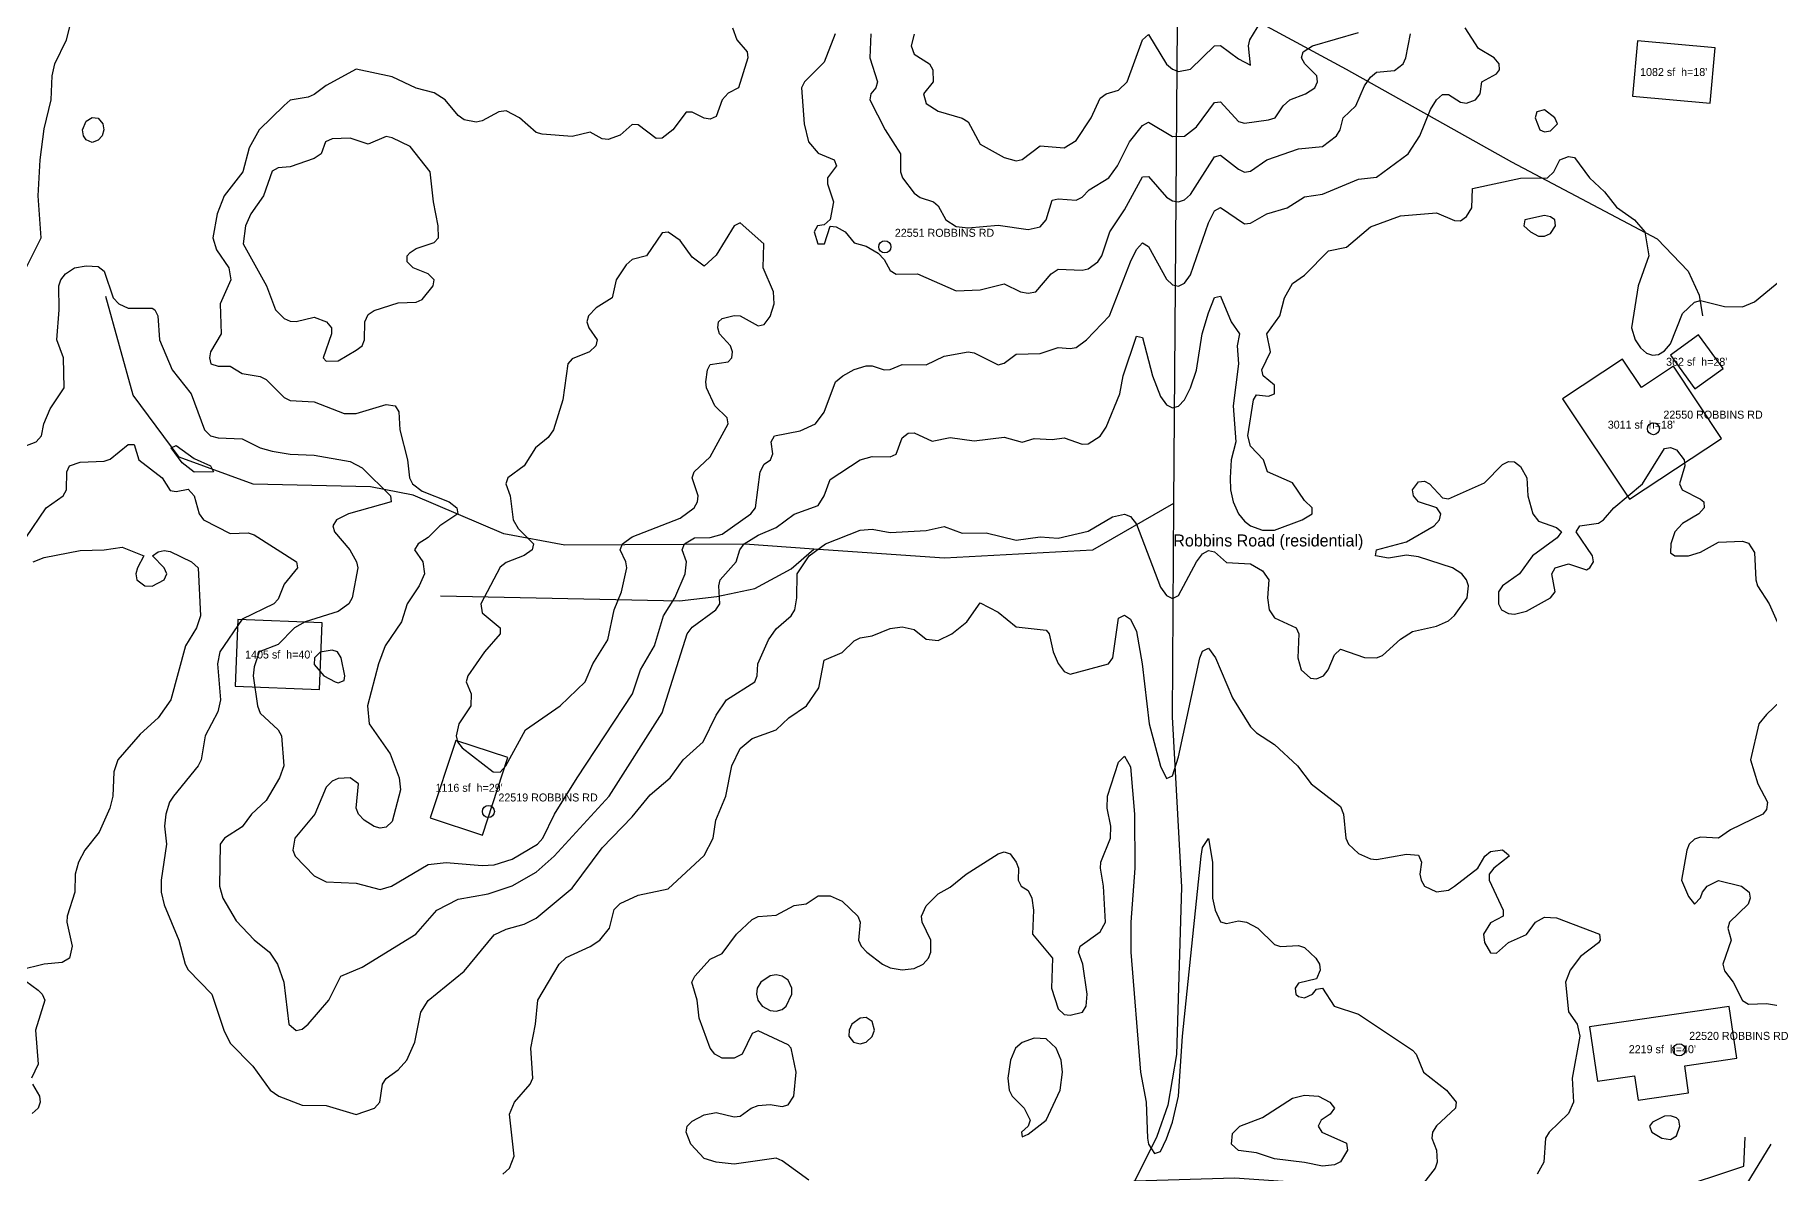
# Model space of a CAD drawing. Extents: x 425119 to 428731, y 1576976 to 1581037.
# Drawn here: x 427228 to 428095, y 1578496 to 1579065 of the extents above; entities that cross this region are included whole.
import ezdxf
from ezdxf.enums import TextEntityAlignment as Align

# ---------------------------------------------------------------- set-up
doc = ezdxf.new("R2010")
doc.units = 21
doc.header["$MEASUREMENT"] = 0
for name, color, linetype in [('A-BLDG-ANNO', 1, 'Continuous'), ('A-BLDG-FTPT', 1, 'Continuous'), ('C-ROAD-ANNO', 7, 'Continuous'), ('C-ROAD-CNTR', 7, 'Continuous'), ('C-TOPO-MAJR', 3, 'Continuous'), ('C-TOPO-MINR', 8, 'Continuous'), ('G-ANNO-ADDR', 2, 'Continuous')]:
    doc.layers.add(name, color=color, linetype=linetype)

msp = doc.modelspace()

# ---------------------------------------------------------------- linework, layer by layer
at = {"layer": 'A-BLDG-FTPT'}
for points, elevation in [([(428028.96, 1579061.97), (428026.46, 1579034.35), (428065.3, 1579030.81), (428067.81, 1579058.43)], 77.21), ([(428045.47, 1578904.93), (428057.65, 1578888.06), (428071.79, 1578898.16), (428059.61, 1578915.03)], 76.61), ([(428030.98, 1578888.73), (428021.51, 1578902.93), (427991.47, 1578883.11), (428025, 1578832.8), (428071.1, 1578863.22), (428047.04, 1578899.32)], 76.33), ([(427371.5, 1578771.03), (427329.4, 1578772.74), (427328.05, 1578739.4), (427370.11, 1578737.7)], 77.07), ([(427425.56, 1578673.51), (427451.58, 1578664.99), (427464.35, 1578703.72), (427438.3, 1578712.2)], 78.61), ([(428074.83, 1578579.35), (428005.02, 1578569.11), (428009.06, 1578541.93), (428027.55, 1578544.65), (428029.37, 1578532.5), (428054.6, 1578536.2), (428052.62, 1578549.59), (428078.69, 1578553.4)], 75.41)]:
    msp.add_lwpolyline(points, close=True, dxfattribs=dict(at, elevation=elevation))
at = {"layer": 'C-ROAD-CNTR'}
for points in [[(427811.28, 1579802.66), (427812.59, 1579667.93), (427801.5, 1579437.75), (427799.03, 1579092.4), (427797.14, 1578830.71), (427796.38, 1578724.06), (427801, 1578638.95), (427798.58, 1578555.33), (427794.26, 1578529.9), (427788.71, 1578514.3), (427777.68, 1578492.18), (427768.02, 1578484.97), (427751.95, 1578480.33), (427724.04, 1578478.32), (427328.66, 1578482.5), (427108.41, 1578491.89)], [(427799.03, 1579092.4), (427826.94, 1579078.34), (427883.32, 1579047.79), (427966.04, 1579001.44), (428038.8, 1578963.08), (428054.41, 1578946.88), (428059.83, 1578934.92), (428061.5, 1578924.51)], [(427797.14, 1578830.71), (427756.66, 1578807.35), (427682.53, 1578803.36), (427617.33, 1578807.93), (427582.78, 1578810.35), (427492.85, 1578809.91), (427462.26, 1578815.51), (427416.94, 1578834.94), (427395.7, 1578838.99), (427336.93, 1578840.33), (427299.97, 1578853.82), (427276.94, 1578884.9), (427263.38, 1578934.15)], [(427430.68, 1578784.53), (427550.06, 1578782.07), (427568.86, 1578784.29), (427587.71, 1578788.29), (427606.02, 1578798.1), (427617.33, 1578807.93)], [(427777.68, 1578492.18), (427827.55, 1578493.7), (427963.69, 1578484.34), (428009.95, 1578482.07), (428045.04, 1578487.13), (428082.12, 1578499.42), (428082.88, 1578513.89)]]:
    msp.add_lwpolyline(points, dxfattribs=at)
at = {"layer": 'C-TOPO-MAJR'}
for points, elevation in [([(427645.69, 1579065.5), (427645.24, 1579053.5), (427649.17, 1579041.5), (427648.25, 1579038.5), (427645.76, 1579035.5), (427645.25, 1579032.5), (427652.97, 1579017.5), (427660.55, 1579005.5), (427660.6, 1578996.5), (427661.63, 1578993.5), (427667.5, 1578985.76), (427670.5, 1578983.6), (427677.09, 1578981.5), (427679.5, 1578979.43), (427683.31, 1578972.5), (427688.5, 1578969.21), (427694.5, 1578968.42), (427709.5, 1578969.83), (427724.5, 1578967.74), (427730.5, 1578969.01), (427733.35, 1578972.5), (427736.5, 1578982.37), (427739.5, 1578982.98), (427748.5, 1578982.3), (427751.5, 1578983.89), (427754.91, 1578987.5), (427764.76, 1578993.5), (427769.11, 1578999.5), (427775.12, 1579011.5), (427781.5, 1579019.71), (427784.5, 1579021.33), (427796.5, 1579014.22), (427802.5, 1579014.28), (427808.5, 1579018.95), (427817.5, 1579031.14), (427820.5, 1579031.49), (427829.5, 1579021.58), (427832.5, 1579020.88), (427844.5, 1579022.53), (427847.83, 1579023.5), (427851.89, 1579029.5), (427855.3, 1579032.5), (427863.05, 1579035.5), (427867.69, 1579038.5), (427869.1, 1579041.5), (427868.65, 1579044.5), (427862.68, 1579050.5), (427861.03, 1579053.5), (427861.84, 1579056.5), (427866.62, 1579059.5), (427889.5, 1579066.09)], 80), ([(427227.08, 1578801.5), (427232.5, 1578803.75), (427250.5, 1578807.16), (427262.5, 1578807.55), (427271.5, 1578808.94), (427282.4, 1578804.5), (427279.11, 1578798.5), (427278.31, 1578795.5), (427278.92, 1578792.5), (427282.83, 1578789.5), (427286.5, 1578789.35), (427292.51, 1578792.5), (427293.78, 1578795.5), (427292.5, 1578798.61), (427286.72, 1578804.5), (427289.5, 1578806.6), (427292.5, 1578807.24), (427295.5, 1578806.67), (427306.23, 1578801.5), (427309.52, 1578798.5), (427310.59, 1578774.5), (427308.67, 1578768.5), (427303.15, 1578759.5), (427295.89, 1578732.5), (427289.5, 1578723.61), (427280.5, 1578715.35), (427269.28, 1578702.5), (427267.42, 1578696.5), (427266.78, 1578684.5), (427265.33, 1578678.5), (427259.95, 1578666.5), (427252.89, 1578657.5), (427249.63, 1578651.5), (427248, 1578645.5), (427247.88, 1578636.5), (427244.08, 1578624.5), (427243.84, 1578621.5), (427246.54, 1578609.5), (427245.11, 1578603.5), (427241.5, 1578601.25), (427232.5, 1578600.41), (427220.42, 1578597.5)], 75), ([(427461.87, 1578495.5), (427465.12, 1578498.5), (427467.48, 1578504.5), (427465.12, 1578525.5), (427467.71, 1578531.5), (427475.5, 1578540.47), (427476.79, 1578543.5), (427475.81, 1578558.5), (427478.16, 1578570.5), (427479.25, 1578582.5), (427489.93, 1578600.5), (427493.5, 1578603.8), (427505.5, 1578609.25), (427510.36, 1578612.5), (427515.07, 1578618.5), (427517.5, 1578627.78), (427520.5, 1578630.79), (427529.5, 1578635.01), (427544.5, 1578638.04), (427562.5, 1578654.75), (427566.97, 1578663.5), (427568.34, 1578672.5), (427573.26, 1578684.5), (427576.34, 1578699.5), (427580.5, 1578708.3), (427586.5, 1578713.32), (427598.5, 1578717.5), (427604.84, 1578723.5), (427613.58, 1578729.5), (427619.83, 1578738.5), (427622.5, 1578752.44), (427631.5, 1578756.17), (427637.5, 1578762.03), (427640.5, 1578763.58), (427646.5, 1578764.62), (427655.5, 1578768.27), (427661.5, 1578769.01), (427667.5, 1578767.68), (427673.5, 1578762.83), (427679.5, 1578762.15), (427686.22, 1578765.5), (427693.7, 1578771.5), (427700.5, 1578780.98), (427709.5, 1578776.41), (427718.5, 1578769.08), (427733.5, 1578767.43), (427734.98, 1578765.5), (427736.92, 1578756.5), (427739.5, 1578750.79), (427742.5, 1578746.77), (427745.5, 1578745.39), (427764.53, 1578750.5), (427766.7, 1578753.5), (427769.5, 1578773.33), (427772.5, 1578774.84), (427775.5, 1578772.85), (427778.5, 1578766.76), (427781.39, 1578750.5), (427784.92, 1578720.5), (427790.5, 1578699.37), (427793.5, 1578693.27), (427796.5, 1578694.54), (427799.5, 1578704.02), (427810.32, 1578753.5), (427811.5, 1578756.86), (427814.5, 1578758.41), (427818.01, 1578753.5), (427826.5, 1578733.62), (427835.5, 1578719.13), (427838.5, 1578716.04), (427847.5, 1578710.31), (427859.12, 1578699.5), (427865.96, 1578690.5), (427880.5, 1578679.21), (427882.09, 1578675.5), (427883.21, 1578663.5), (427884.6, 1578660.5), (427889.5, 1578655.68), (427895.5, 1578653.04), (427898.5, 1578652.75), (427913.5, 1578655.49), (427919.5, 1578654.9), (427921.08, 1578651.5), (427920.22, 1578645.5), (427920.83, 1578642.5), (427922.55, 1578639.5), (427928.5, 1578636.66), (427934.5, 1578637.4), (427937.5, 1578639.44), (427949.26, 1578648.5), (427952.7, 1578654.5), (427955.5, 1578656.84), (427961.5, 1578657.51), (427964.5, 1578655.01), (427964.91, 1578654.5), (427957.28, 1578648.5), (427954.85, 1578645.5), (427954.84, 1578642.5), (427961.86, 1578627.5), (427961.87, 1578624.5), (427955.5, 1578621.02), (427952.08, 1578615.5), (427952.5, 1578611.26), (427955.5, 1578606.16), (427958.5, 1578605.89), (427964.5, 1578611.32), (427973.5, 1578615.25), (427977.98, 1578621.5), (427982.5, 1578623.97), (427988.5, 1578623.6), (428010.07, 1578615.5), (428010.41, 1578612.5), (428009.5, 1578611.17), (428000.5, 1578604.22), (427995.43, 1578597.5), (427993.06, 1578591.5), (427994.5, 1578576.61), (427998.83, 1578570.5), (428000.19, 1578564.5), (427996.35, 1578543.5), (427996.97, 1578531.5), (427994.5, 1578525.72), (427984.83, 1578516.5), (427983, 1578513.5), (427982.16, 1578501.5), (427978.82, 1578495.5)], 75), ([(427220.06, 1578594.5), (427229.5, 1578587.52), (427231.56, 1578585.5), (427232.79, 1578582.5), (427228.26, 1578567.5), (427229.5, 1578550.41), (427226.17, 1578543.5)], 75), ([(427226.76, 1578540.5), (427230.13, 1578534.5), (427230.58, 1578531.5), (427229.52, 1578528.5), (427226.5, 1578525.8)], 75), ([(428081.5, 1578486.94), (428095.81, 1578510.5)], 75)]:
    msp.add_lwpolyline(points, dxfattribs=dict(at, elevation=elevation))
at = {"layer": 'C-TOPO-MINR'}
for points, elevation in [([(427220.52, 1578942.5), (427230.96, 1578963.5), (427229.57, 1578984.5), (427230.46, 1579002.5), (427232.5, 1579017.91), (427236.07, 1579032.5), (427236.56, 1579044.5), (427237.85, 1579050.5), (427243.7, 1579062.5), (427248.99, 1579083.5)], 78), ([(427576.7, 1579068.5), (427578.76, 1579062.5), (427583.94, 1579056.5), (427584.36, 1579053.5), (427579.61, 1579038.5), (427574.5, 1579035.75), (427571.5, 1579032.5), (427568.5, 1579024.19), (427565.5, 1579022.82), (427562.5, 1579023.36), (427556.5, 1579026.38), (427553.5, 1579026.34), (427546.75, 1579017.5), (427541.5, 1579013.4), (427538.5, 1579013.19), (427529.5, 1579020), (427526.5, 1579020.2), (427520.5, 1579014.74), (427514.5, 1579012.67), (427511.5, 1579013.06), (427505.5, 1579016.24), (427496.5, 1579014.09), (427481.5, 1579015.33), (427478.5, 1579016.17), (427470.06, 1579023.5), (427463.5, 1579026.91), (427459.75, 1579026.5), (427451.5, 1579021.94), (427448.5, 1579021.27), (427442.5, 1579022.57), (427439.5, 1579024.71), (427432.98, 1579032.5), (427427.5, 1579035.97), (427418.5, 1579038.29), (427406.5, 1579044.06), (427388.5, 1579047.77), (427373.5, 1579039.67), (427367.5, 1579035.15), (427364.5, 1579033.79), (427355.5, 1579032.26), (427352.5, 1579029.7), (427340.07, 1579017.5), (427335.02, 1579008.5), (427331.75, 1578996.5), (427322.52, 1578984.5), (427319.03, 1578975.5), (427316.8, 1578963.5), (427318.66, 1578957.5), (427324.75, 1578948.5), (427325.77, 1578942.5), (427320.5, 1578930.5), (427320.98, 1578915.5), (427315.71, 1578906.5), (427315.13, 1578903.5), (427315.8, 1578900.5), (427319.5, 1578899.34), (427325.5, 1578899.35), (427331.5, 1578895.75), (427340.5, 1578894.17), (427343.5, 1578892.69), (427352.5, 1578883.74), (427355.5, 1578882.16), (427367.5, 1578881.5), (427382.5, 1578875.64), (427388.5, 1578875.65), (427403.5, 1578880.13), (427407.91, 1578879.5), (427409.87, 1578876.5), (427410.37, 1578867.5), (427414.2, 1578852.5), (427415.12, 1578843.5), (427416.59, 1578840.5), (427421.5, 1578836.88), (427435, 1578831.5), (427438.73, 1578828.5), (427439.32, 1578825.5), (427430.27, 1578819.5), (427424.5, 1578813.74), (427419.45, 1578810.5), (427417.57, 1578807.5), (427421.83, 1578801.5), (427422.65, 1578795.5), (427419.94, 1578789.5), (427413.9, 1578780.5), (427411.08, 1578771.5), (427403.02, 1578759.5), (427399.58, 1578750.5), (427394.09, 1578729.5), (427394.94, 1578720.5), (427405.43, 1578705.5), (427410.03, 1578693.5), (427410.65, 1578687.5), (427406.5, 1578671.73), (427403.5, 1578668.88), (427400.5, 1578668.38), (427397.5, 1578669.23), (427392.54, 1578672.5), (427389.69, 1578675.5), (427388.47, 1578678.5), (427389.66, 1578690.5), (427385.51, 1578693.5), (427379.5, 1578693.25), (427376.5, 1578691.97), (427373.5, 1578688.95), (427367.88, 1578675.5), (427357.88, 1578663.5), (427356.88, 1578657.5), (427358.07, 1578654.5), (427367.5, 1578644.58), (427373.5, 1578641.58), (427388.5, 1578640.92), (427400.5, 1578637.74), (427406.16, 1578639.5), (427424.5, 1578650.22), (427433.5, 1578651.29), (427451.5, 1578649.7), (427457.5, 1578650.12), (427466.5, 1578652.9), (427479.13, 1578660.5), (427481.83, 1578663.5), (427487.62, 1578675.5), (427498.92, 1578693.5), (427526.56, 1578735.5), (427530.61, 1578747.5), (427537.58, 1578759.5), (427542.04, 1578774.5), (427547.8, 1578783.5), (427552.94, 1578795.5), (427553.64, 1578801.5), (427551.39, 1578807.5), (427552.68, 1578810.5), (427557.58, 1578813.5), (427565.5, 1578813.69), (427571.5, 1578815.35), (427585.75, 1578825.5), (427588.04, 1578828.5), (427590.4, 1578846.5), (427592.5, 1578850.31), (427595.59, 1578852.5), (427596.86, 1578855.5), (427595.96, 1578861.5), (427597.64, 1578864.5), (427610.5, 1578867.1), (427618.07, 1578870.5), (427622.5, 1578876.33), (427628.18, 1578891.5), (427631.7, 1578894.5), (427637.5, 1578897.76), (427643.5, 1578899.49), (427646.5, 1578899.5), (427652.5, 1578897.56), (427655.5, 1578897.7), (427661.5, 1578900.19), (427673.5, 1578900.03), (427682.5, 1578904.36), (427694.39, 1578906.5), (427697.5, 1578905.98), (427709.5, 1578900.1), (427712.5, 1578900.84), (427718.5, 1578905.43), (427730.5, 1578905.74), (427739.5, 1578908.63), (427745.5, 1578908.12), (427748.5, 1578908.76), (427753.55, 1578912.5), (427765.07, 1578924.5), (427775.5, 1578951.48), (427778.5, 1578957.6), (427781.5, 1578961.05), (427784.5, 1578959.19), (427793.5, 1578942.81), (427796.5, 1578940.09), (427799.5, 1578939.35), (427802.5, 1578940.77), (427805.5, 1578944.96), (427814.5, 1578970.98), (427817.5, 1578977.08), (427820.5, 1578978.64), (427832.5, 1578970.42), (427835.5, 1578970.83), (427843.74, 1578975.5), (427853.96, 1578978.5), (427862.5, 1578984.05), (427871.5, 1578985.35), (427889.5, 1578992.91), (427898.5, 1578993.84), (427914.44, 1579005.5), (427920.16, 1579014.5), (427925.5, 1579027.57), (427928.5, 1579032.44), (427931.5, 1579035.07), (427934.5, 1579035.19), (427940.5, 1579031.29), (427943.5, 1579030.85), (427948.07, 1579032.5), (427950.34, 1579035.5), (427951.28, 1579041.5), (427958.5, 1579045.54), (427960.06, 1579047.5), (427959.93, 1579050.5), (427957.4, 1579053.5), (427949.5, 1579058.11), (427942.86, 1579068.5)], 78), ([(427667.5, 1579065.26), (427665.91, 1579059.5), (427667.5, 1579055.26), (427675.14, 1579050.5), (427676.7, 1579047.5), (427676.87, 1579041.5), (427672.06, 1579035.5), (427673.5, 1579030.62), (427679.5, 1579026.85), (427691.5, 1579023.26), (427694.5, 1579021.42), (427700.5, 1579010.4), (427712.5, 1579003.72), (427718.5, 1579001.98), (427721.5, 1579002.74), (427730.5, 1579009.42), (427742.5, 1579008.44), (427748.5, 1579012.1), (427755.92, 1579023.5), (427760.5, 1579033.31), (427763.5, 1579035.46), (427769.5, 1579037.3), (427773.85, 1579041.5), (427781.5, 1579062.48), (427784.5, 1579065.09), (427793.5, 1579050.32), (427796.5, 1579047.75), (427799.5, 1579046.6), (427805.5, 1579047.78), (427817.5, 1579059.53), (427820.5, 1579059.72), (427829.5, 1579052.9), (427835.5, 1579049.75), (427834.49, 1579059.5), (427835.16, 1579062.5), (427842.65, 1579074.5)], 81), ([(427627.93, 1579065.5), (427622.5, 1579051.32), (427612.65, 1579041.5), (427611.07, 1579038.5), (427612.48, 1579020.5), (427614.59, 1579011.5), (427619.5, 1579005.8), (427627.46, 1579002.5), (427628.61, 1578999.5), (427624.12, 1578993.5), (427624.1, 1578990.5), (427627.11, 1578981.5), (427625.5, 1578972.68), (427622.5, 1578970), (427619.06, 1578969.5), (427617.47, 1578966.5), (427619.32, 1578960.5), (427622.61, 1578960.5), (427625.5, 1578969.35), (427628.5, 1578968.97), (427632.96, 1578966.5), (427637.5, 1578961.02), (427643.5, 1578959.29), (427649.5, 1578955.91), (427652.5, 1578952.74), (427655.5, 1578947.21), (427658.5, 1578945.3), (427669.11, 1578945.5), (427688.5, 1578936.94), (427700.5, 1578937.51), (427712.5, 1578940.49), (427720.52, 1578936.5), (427724.5, 1578935.77), (427728.18, 1578936.5), (427735.84, 1578945.5), (427739.5, 1578947.86), (427751.5, 1578947.34), (427754.5, 1578948.07), (427759.21, 1578951.5), (427761.18, 1578954.5), (427765.24, 1578966.5), (427772.5, 1578977.43), (427781.5, 1578994.03), (427784.5, 1578994.24), (427793.5, 1578983.87), (427796.5, 1578981.94), (427799.5, 1578981.44), (427802.5, 1578982.45), (427805.5, 1578985.15), (427817.5, 1579004.01), (427820.5, 1579004.8), (427829.5, 1578997.83), (427832.5, 1578996.36), (427835.5, 1578996.76), (427843.77, 1579002.5), (427859.5, 1579007.98), (427871.5, 1579009.2), (427878.62, 1579014.5), (427880.36, 1579017.5), (427881.91, 1579023.5), (427888.26, 1579029.5), (427892.5, 1579039.51), (427895.5, 1579043.85), (427898.5, 1579046.34), (427907.5, 1579047.21), (427911.82, 1579050.5), (427913.2, 1579053.5), (427915.51, 1579065.5)], 79), ([(427212.84, 1578855.5), (427228.48, 1578861.5), (427231.26, 1578864.5), (427232.35, 1578870.5), (427235.5, 1578878.05), (427242.54, 1578888.5), (427242.24, 1578903.5), (427238.89, 1578912.5), (427240.06, 1578927.5), (427239.86, 1578939.5), (427240.78, 1578942.5), (427243.16, 1578945.5), (427247.69, 1578948.5), (427253.5, 1578949.5), (427259.5, 1578949.21), (427262.5, 1578946.76), (427266.93, 1578933.5), (427269.91, 1578930.5), (427274.5, 1578928.3), (427286.5, 1578928.35), (427287.86, 1578927.5), (427289.3, 1578924.5), (427290.22, 1578912.5), (427296.5, 1578897.5), (427305.95, 1578885.5), (427312.73, 1578867.5), (427315.65, 1578864.5), (427319.5, 1578863.49), (427331.5, 1578862.98), (427340.57, 1578858.5), (427346.5, 1578856.84), (427355.5, 1578855.34), (427367.5, 1578854.85), (427385.5, 1578851.63), (427391.5, 1578848.6), (427405.7, 1578834.5), (427405.95, 1578831.5), (427384.7, 1578825.5), (427378.65, 1578822.5), (427376.81, 1578819.5), (427377.71, 1578816.5), (427385.27, 1578807.5), (427388.67, 1578801.5), (427389.31, 1578798.5), (427386.41, 1578783.5), (427384.8, 1578780.5), (427379.5, 1578776.67), (427363.03, 1578771.5), (427357.6, 1578768.5), (427349.5, 1578760.24), (427339.95, 1578756.5), (427337.5, 1578749.12), (427337.01, 1578744.5), (427339.22, 1578729.5), (427340.5, 1578725.84), (427349.46, 1578717.5), (427351.12, 1578714.5), (427352.3, 1578699.5), (427350.14, 1578693.5), (427343.5, 1578682.26), (427336.21, 1578675.5), (427331.5, 1578669.12), (427322.58, 1578663.5), (427320.46, 1578660.5), (427320.08, 1578639.5), (427321.78, 1578633.5), (427328.5, 1578622.02), (427337.5, 1578612.65), (427345.14, 1578606.5), (427349.24, 1578600.5), (427352.38, 1578591.5), (427354.9, 1578570.5), (427358.5, 1578567.3), (427361.5, 1578567.9), (427364.5, 1578570.46), (427374.88, 1578582.5), (427380.82, 1578594.5), (427391.5, 1578598.86), (427418.3, 1578615.5), (427428.86, 1578627.5), (427439.5, 1578632.85), (427454.5, 1578635.63), (427466.5, 1578639.55), (427478.5, 1578646.42), (427487.5, 1578654.46), (427514.91, 1578684.5), (427541.5, 1578725.99), (427553.99, 1578765.5), (427556.5, 1578768.95), (427568.28, 1578777.5), (427570.3, 1578780.5), (427569.74, 1578789.5), (427570.49, 1578792.5), (427578.4, 1578801.5), (427580.36, 1578807.5), (427582.51, 1578810.5), (427589.5, 1578814.83), (427598.5, 1578818.64), (427607.5, 1578825.37), (427619.5, 1578829.76), (427622.49, 1578834.5), (427625.5, 1578842.65), (427640.47, 1578852.5), (427646.5, 1578854.23), (427655.5, 1578853.98), (427658.5, 1578855.4), (427661.5, 1578863.52), (427664.5, 1578865.8), (427667.5, 1578865.98), (427676.5, 1578861.85), (427685.5, 1578863.65), (427697.5, 1578862.03), (427712.5, 1578863.79), (427721.5, 1578861.34), (427727.5, 1578863.27), (427736.5, 1578862.73), (427742.5, 1578863.54), (427751.5, 1578860.29), (427754.5, 1578860.54), (427760.5, 1578864.37), (427763.5, 1578868.81), (427770.18, 1578885.5), (427771.96, 1578894.5), (427778.5, 1578914.34), (427781.5, 1578913.7), (427786.51, 1578894.5), (427790.5, 1578884.15), (427793.5, 1578880.01), (427796.5, 1578878.47), (427799.5, 1578879.28), (427802.5, 1578882.56), (427805.5, 1578888.46), (427808.5, 1578897.28), (427811.44, 1578915.5), (427814.5, 1578926.02), (427817.5, 1578933.66), (427820.5, 1578934.38), (427825.88, 1578921.5), (427829.99, 1578915.5), (427828.91, 1578909.5), (427829.61, 1578900.5), (427826.91, 1578879.5), (427828.21, 1578861.5), (427825.93, 1578852.5), (427825.46, 1578843.5), (427825.55, 1578837.5), (427826.94, 1578831.5), (427829.64, 1578825.5), (427832.5, 1578821.92), (427835.51, 1578819.5), (427841.5, 1578817.31), (427847.5, 1578817.43), (427861.4, 1578822.5), (427866.43, 1578825.5), (427866.38, 1578828.5), (427862.5, 1578832.23), (427856.5, 1578840.96), (427844, 1578846.5), (427842.01, 1578852.5), (427835.5, 1578859.38), (427834.32, 1578864.5), (427837.14, 1578882.5), (427838.5, 1578884.96), (427844.5, 1578884.44), (427847.55, 1578885.5), (427847.5, 1578889.78), (427841.87, 1578894.5), (427841.23, 1578897.5), (427845.54, 1578906.5), (427843.77, 1578915.5), (427850.25, 1578924.5), (427852.53, 1578933.5), (427856.5, 1578940.63), (427862.5, 1578944.85), (427874.5, 1578957.06), (427883.5, 1578958.77), (427895.5, 1578969.07), (427910.5, 1578974.55), (427928.5, 1578976.05), (427937.5, 1578972.17), (427940.5, 1578971.92), (427943.5, 1578974.15), (427946.25, 1578978.5), (427946.5, 1578988.23), (427970.5, 1578993.28), (427983.97, 1578993.5), (427987.26, 1578996.5), (427990.13, 1579002.5), (427994.5, 1579004.13), (427997.5, 1579003.74), (428005.03, 1578993.5), (428012.5, 1578986.46), (428018.5, 1578978.82), (428027.5, 1578972.5), (428032.63, 1578966.5), (428034.62, 1578954.5), (428029.37, 1578939.5), (428026.09, 1578918.5), (428027.88, 1578912.5), (428030.5, 1578908.5), (428033.5, 1578905.9), (428036.5, 1578904.83), (428039.5, 1578905.2), (428042.5, 1578906.97), (428045.5, 1578910.5), (428051.5, 1578925.67), (428057.5, 1578931.38), (428060.5, 1578932.18), (428072.5, 1578929.16), (428081.5, 1578929.02), (428087.5, 1578931.52), (428108.24, 1578948.5)], 77), ([(427223.29, 1578813.5), (427233.43, 1578828.5), (427241.97, 1578834.5), (427243.62, 1578837.5), (427243.87, 1578846.5), (427245.2, 1578849.5), (427250.5, 1578851.31), (427262.5, 1578851.82), (427265.5, 1578852.81), (427274.5, 1578860.19), (427277.5, 1578860.21), (427279.87, 1578852.5), (427291.42, 1578843.5), (427295.5, 1578837.13), (427298.5, 1578836.64), (427304.5, 1578837.8), (427307.5, 1578834.62), (427310, 1578825.5), (427312.21, 1578822.5), (427325.5, 1578815.72), (427334.5, 1578816.12), (427337.5, 1578814.97), (427358.68, 1578801.5), (427359.2, 1578798.5), (427352.5, 1578790.37), (427349.5, 1578782.95), (427347.35, 1578780.5), (427331.5, 1578772.92), (427320.28, 1578756.5), (427319.13, 1578750.5), (427320.6, 1578732.5), (427319.33, 1578726.5), (427313.07, 1578714.5), (427310.98, 1578702.5), (427309.47, 1578699.5), (427297.15, 1578684.5), (427295.2, 1578681.5), (427293.29, 1578675.5), (427292.75, 1578669.5), (427293.62, 1578660.5), (427291.04, 1578642.5), (427291.05, 1578636.5), (427292.5, 1578630.13), (427299.81, 1578612.5), (427302.94, 1578600.5), (427304.5, 1578597.55), (427316.29, 1578585.5), (427322.25, 1578567.5), (427325.5, 1578560.99), (427336.75, 1578549.5), (427345.53, 1578537.5), (427349.77, 1578534.5), (427361.5, 1578529.98), (427373.5, 1578529.83), (427388.5, 1578525.37), (427397.58, 1578528.5), (427400.33, 1578531.5), (427401.63, 1578540.5), (427403.5, 1578543.37), (427409.5, 1578547.61), (427413.82, 1578552.5), (427417.81, 1578561.5), (427420.88, 1578576.5), (427424.5, 1578582.23), (427442.5, 1578596.89), (427457.5, 1578615.1), (427463.5, 1578617.89), (427472.5, 1578620.4), (427478.5, 1578623.48), (427496.5, 1578638.43), (427511.5, 1578658.58), (427526.5, 1578674.04), (427535.5, 1578685.04), (427545.44, 1578693.5), (427551.91, 1578702.5), (427561.93, 1578711.5), (427568.5, 1578724.92), (427573.57, 1578732.5), (427587.82, 1578741.5), (427588.99, 1578744.5), (427589.28, 1578750.5), (427594.6, 1578762.5), (427598.5, 1578767.98), (427605.9, 1578774.5), (427607.72, 1578777.5), (427608.84, 1578783.5), (427608.95, 1578795.5), (427614.89, 1578804.5), (427623.04, 1578810.5), (427640.5, 1578817.33), (427646.5, 1578817.94), (427655.5, 1578816.23), (427673.5, 1578817.27), (427682.5, 1578819.16), (427691.5, 1578815.96), (427703.5, 1578816.09), (427718.5, 1578812.46), (427730.5, 1578813.99), (427739.5, 1578813.45), (427754.5, 1578816.8), (427766.5, 1578824.05), (427772.5, 1578825.43), (427775.5, 1578824.17), (427778.5, 1578820.33), (427790.5, 1578788.81), (427793.5, 1578784.7), (427796.5, 1578783.28), (427799.5, 1578784.74), (427808.5, 1578801.54), (427811.5, 1578805.56), (427814.5, 1578807.17), (427817.5, 1578806.52), (427823.5, 1578801.22), (427835.5, 1578800.56), (427841.5, 1578797), (427844.78, 1578792.5), (427844.09, 1578783.5), (427844.98, 1578777.5), (427847.5, 1578773.49), (427858.32, 1578768.5), (427859.74, 1578765.5), (427859.2, 1578753.5), (427860.87, 1578747.5), (427865.5, 1578743.38), (427868.5, 1578743), (427872.07, 1578744.5), (427874.45, 1578747.5), (427877.5, 1578755), (427880.5, 1578757.82), (427892.5, 1578753.74), (427898.5, 1578753.57), (427901.5, 1578754.8), (427910.5, 1578762.91), (427916.5, 1578766.81), (427928.5, 1578769.4), (427934.5, 1578772.05), (427937.5, 1578774.72), (427943.84, 1578783.5), (427944.57, 1578789.5), (427943.48, 1578792.5), (427941.15, 1578795.5), (427936.48, 1578798.5), (427919.5, 1578804.05), (427913.5, 1578804.83), (427904.5, 1578803.33), (427898.14, 1578804.5), (427898.59, 1578807.5), (427913.5, 1578811.49), (427927.43, 1578819.5), (427930.05, 1578822.5), (427930.69, 1578825.5), (427928.66, 1578828.5), (427919.5, 1578831.58), (427917.07, 1578834.5), (427916.5, 1578837.62), (427919.5, 1578841.55), (427922.5, 1578841.89), (427925.1, 1578840.5), (427931.5, 1578833.53), (427934.5, 1578833.06), (427952.5, 1578841.02), (427961.5, 1578850.27), (427964.5, 1578851.63), (427967.5, 1578851.6), (427970.5, 1578849.21), (427973.79, 1578843.5), (427974.29, 1578834.5), (427976.66, 1578825.5), (427979.5, 1578821.84), (427988.5, 1578818.72), (427991.02, 1578816.5), (427988.92, 1578813.5), (427976.59, 1578804.5), (427969.99, 1578795.5), (427961.51, 1578789.5), (427959.52, 1578786.5), (427959.51, 1578780.5), (427961.1, 1578777.5), (427964.5, 1578775.68), (427967.5, 1578775.44), (427973.5, 1578776.82), (427985.51, 1578783.5), (427987.86, 1578786.5), (427986.16, 1578795.5), (427987.94, 1578798.5), (427994.5, 1578800.49), (428003.5, 1578797.62), (428005.27, 1578798.5), (428006.98, 1578801.5), (428006.59, 1578804.5), (427998.37, 1578816.5), (428000.19, 1578819.5), (428009.5, 1578820.9), (428012.08, 1578822.5), (428017.24, 1578828.5), (428031.57, 1578840.5), (428042.5, 1578858.2), (428045.5, 1578858.71), (428048.5, 1578857.55), (428052.43, 1578852.5), (428052.74, 1578849.5), (428049.98, 1578840.5), (428051.35, 1578837.5), (428060.5, 1578832.88), (428062.14, 1578831.5), (428062.29, 1578828.5), (428059.75, 1578825.5), (428051.5, 1578820.72), (428047.69, 1578816.5), (428045.68, 1578810.5), (428045.5, 1578805.97), (428047.66, 1578804.5), (428054.5, 1578804.62), (428060.5, 1578806.43), (428069.5, 1578811.31), (428081.5, 1578811.8), (428084.5, 1578810.8), (428087.5, 1578806.14), (428088.12, 1578792.5), (428089.06, 1578789.5), (428094.86, 1578780.5), (428098.78, 1578771.5)], 76), ([(428104.35, 1578735.5), (428093.5, 1578725.29), (428089.69, 1578720.5), (428085.47, 1578702.5), (428089.24, 1578690.5), (428093.97, 1578681.5), (428093.5, 1578677.71), (428091.7, 1578675.5), (428075.5, 1578667.67), (428069.5, 1578663.46), (428060.5, 1578663.89), (428057.5, 1578662.94), (428054.92, 1578660.5), (428053.62, 1578657.5), (428051.03, 1578642.5), (428054.5, 1578634.19), (428057.5, 1578630.41), (428060.5, 1578633.53), (428061.49, 1578636.5), (428063.9, 1578639.5), (428069.5, 1578642.33), (428081, 1578639.5), (428084.88, 1578636.5), (428085.42, 1578633.5), (428084.39, 1578630.5), (428075.02, 1578621.5), (428074.22, 1578618.5), (428075.83, 1578612.5), (428071.76, 1578600.5), (428072.5, 1578597.1), (428076.85, 1578591.5), (428081.5, 1578582.29), (428084.5, 1578580.5), (428093.5, 1578580.76), (428102.5, 1578579.2)], 76), ([(427614.82, 1578492.5), (427601.5, 1578502.13), (427598.5, 1578503.4), (427577.5, 1578500.49), (427568.5, 1578501.43), (427562.5, 1578503.32), (427555.85, 1578510.5), (427553.47, 1578516.5), (427554.03, 1578519.5), (427556.5, 1578521.91), (427562.5, 1578525.17), (427568.5, 1578526.32), (427577.5, 1578524.1), (427580.5, 1578524.41), (427585.94, 1578528.5), (427589.5, 1578529.85), (427595.5, 1578530.37), (427601.5, 1578529.34), (427604.5, 1578530.05), (427607.3, 1578534.5), (427608.39, 1578546.5), (427605.98, 1578558.5), (427604.5, 1578560.16), (427589.5, 1578567.19), (427586.5, 1578565.83), (427581.53, 1578555.5), (427577.5, 1578553.4), (427571.5, 1578553.45), (427567.74, 1578555.5), (427565.38, 1578558.5), (427559.97, 1578573.5), (427558.97, 1578582.5), (427556.36, 1578591.5), (427557.76, 1578594.5), (427565.5, 1578602.88), (427571.5, 1578605.74), (427578.54, 1578615.5), (427586.5, 1578622.75), (427589.5, 1578624.28), (427598.5, 1578624.86), (427607.5, 1578629.83), (427613.5, 1578630.63), (427619.5, 1578634.62), (427625.5, 1578634.57), (427631.5, 1578631.97), (427639.26, 1578624.5), (427640.37, 1578621.5), (427639.68, 1578612.5), (427640.97, 1578609.5), (427643.85, 1578606.5), (427651.62, 1578600.5), (427655.5, 1578598.6), (427661.5, 1578597.53), (427667.5, 1578598.24), (427671.99, 1578600.5), (427674.59, 1578603.5), (427675.74, 1578606.5), (427675.71, 1578612.5), (427671.38, 1578621.5), (427671.12, 1578624.5), (427673.5, 1578629.58), (427679.5, 1578635.55), (427685.5, 1578638.86), (427693.39, 1578645.5), (427709.5, 1578655.65), (427712.5, 1578656.64), (427715.5, 1578655.65), (427718.43, 1578651.5), (427719.51, 1578648.5), (427719.44, 1578642.5), (427720.95, 1578639.5), (427724.5, 1578637.33), (427726.33, 1578633.5), (427727.14, 1578627.5), (427726.57, 1578615.5), (427736.58, 1578603.5), (427736.01, 1578588.5), (427739.5, 1578578.06), (427742.5, 1578575.29), (427745.5, 1578574.88), (427751.53, 1578576.5), (427753.5, 1578579.5), (427753.89, 1578585.5), (427751.72, 1578600.5), (427749.62, 1578606.5), (427750.46, 1578609.5), (427760.5, 1578616.66), (427763.11, 1578621.5), (427762.12, 1578639.5), (427760.57, 1578648.5), (427760.73, 1578651.5), (427765.56, 1578663.5), (427765.68, 1578669.5), (427763.86, 1578678.5), (427764.14, 1578684.5), (427769.5, 1578701.37), (427772.5, 1578704.36), (427775.5, 1578699.01), (427777.55, 1578675.5), (427777.68, 1578648.5), (427775.76, 1578621.5), (427775.8, 1578606.5), (427780.61, 1578546.5), (427783.47, 1578531.5), (427784.1, 1578513.5), (427784.58, 1578510.5), (427787.5, 1578505.75), (427790.5, 1578506.77), (427793.5, 1578513.07), (427796.5, 1578521.49), (427799.5, 1578534.49), (427801.65, 1578564.5), (427810.96, 1578654.5), (427811.5, 1578658.73), (427814.5, 1578663.31), (427816.57, 1578651.5), (427816.59, 1578633.5), (427817.93, 1578627.5), (427820.5, 1578621.61), (427823.5, 1578620.83), (427829.5, 1578622.12), (427833.62, 1578621.5), (427839.28, 1578618.5), (427847.5, 1578610.24), (427850.5, 1578609.2), (427859.5, 1578609.75), (427862.5, 1578608.72), (427868.15, 1578603.5), (427870.13, 1578600.5), (427870.37, 1578597.5), (427868.5, 1578593.03), (427859.5, 1578590.87), (427857.85, 1578588.5), (427858.23, 1578585.5), (427859.5, 1578584.23), (427862.5, 1578583.66), (427866.62, 1578585.5), (427868.5, 1578587.99), (427871.5, 1578588.51), (427877.38, 1578579.5), (427889.5, 1578575.43), (427916.5, 1578557.4), (427918.32, 1578555.5), (427922.12, 1578546.5), (427933.53, 1578537.5), (427938.37, 1578531.5), (427938.11, 1578528.5), (427928.5, 1578519.68), (427926.63, 1578516.5), (427926.29, 1578513.5), (427928.54, 1578507.5), (427928.83, 1578501.5), (427927.97, 1578498.5), (427920.82, 1578489.5)], 74)]:
    msp.add_lwpolyline(points, dxfattribs=dict(at, elevation=elevation))
for points, elevation in [([(427256.5, 1579011.22), (427253.5, 1579012.54), (427252.13, 1579014.5), (427251.69, 1579017.5), (427253.5, 1579021.8), (427256.5, 1579023.72), (427259.5, 1579023.3), (427261.87, 1579020.5), (427262.31, 1579017.5), (427261.45, 1579014.5), (427259.5, 1579012.26), (427256.5, 1579011.22)], 77), ([(427980.24, 1579017.5), (427982.5, 1579016.48), (427985.5, 1579016.95), (427988.98, 1579020.5), (427987.77, 1579023.5), (427982.5, 1579027.56), (427978.79, 1579026.5), (427977.89, 1579023.5), (427980.24, 1579017.5)], 78), ([(427371.98, 1578903.5), (427373.5, 1578901.86), (427379.5, 1578901.99), (427388.5, 1578907.31), (427391.46, 1578909.5), (427392.7, 1578912.5), (427392.83, 1578921.5), (427394.5, 1578925.15), (427397.5, 1578927.22), (427409.5, 1578931.05), (427418.5, 1578931.36), (427421.5, 1578932.65), (427426.93, 1578939.5), (427427.53, 1578942.5), (427424.5, 1578945.48), (427417, 1578948.5), (427413.94, 1578951.5), (427413.93, 1578954.5), (427415.5, 1578956.18), (427418.5, 1578958.09), (427427.5, 1578961.16), (427429.61, 1578963.5), (427429.46, 1578969.5), (427427.07, 1578981.5), (427425.48, 1578996.5), (427415.5, 1579009.09), (427406.5, 1579013.5), (427403.5, 1579014.14), (427394.5, 1579010.3), (427385.5, 1579013.33), (427376.5, 1579012.99), (427373.2, 1579011.5), (427371.04, 1579005.5), (427367.5, 1579003.16), (427355.5, 1578998.98), (427349.5, 1578998.49), (427346.5, 1578996.79), (427342.2, 1578984.5), (427335.9, 1578975.5), (427333.11, 1578969.5), (427332.04, 1578960.5), (427343.74, 1578939.5), (427348.16, 1578927.5), (427352.5, 1578923.25), (427355.5, 1578921.83), (427358.5, 1578921.7), (427367.5, 1578923.81), (427373.58, 1578921.5), (427376.12, 1578918.5), (427376.12, 1578915.5), (427371.98, 1578903.5)], 79), ([(427975.49, 1578966.5), (427979.5, 1578964.36), (427982.5, 1578964.35), (427985.5, 1578965.66), (427987.98, 1578969.5), (427987.65, 1578972.5), (427985.5, 1578974.07), (427982.5, 1578974.61), (427972.67, 1578972.5), (427972.23, 1578969.5), (427975.49, 1578966.5)], 77), ([(427456.91, 1578696.5), (427460.5, 1578696.41), (427463.34, 1578699.5), (427473.08, 1578717.5), (427490.5, 1578729.6), (427503, 1578741.5), (427506.87, 1578750.5), (427514.36, 1578762.5), (427517.48, 1578777.5), (427521.15, 1578786.5), (427523.75, 1578798.5), (427523.3, 1578801.5), (427520.43, 1578807.5), (427521.6, 1578810.5), (427526.5, 1578813.98), (427550.5, 1578823.45), (427557.39, 1578828.5), (427559.05, 1578831.5), (427559.41, 1578834.5), (427556.46, 1578843.5), (427557.44, 1578846.5), (427565.5, 1578854.01), (427574.42, 1578870.5), (427573.99, 1578873.5), (427567.75, 1578879.5), (427563.55, 1578888.5), (427563.23, 1578891.5), (427564.06, 1578897.5), (427565.5, 1578900.14), (427574.5, 1578901.55), (427576.35, 1578903.5), (427576.7, 1578906.5), (427575.65, 1578909.5), (427570.15, 1578915.5), (427569.22, 1578918.5), (427569.63, 1578921.5), (427571.5, 1578923.14), (427577.5, 1578924.61), (427580.5, 1578924.44), (427589.5, 1578919.53), (427592.5, 1578920.14), (427595.5, 1578924.13), (427597.38, 1578930.5), (427597.07, 1578936.5), (427592.01, 1578948.5), (427592.34, 1578960.5), (427580.5, 1578970.98), (427577.5, 1578969.43), (427568.5, 1578954.76), (427562.5, 1578949.34), (427556.5, 1578953.8), (427550.5, 1578962.25), (427544.5, 1578966.32), (427541.5, 1578965.96), (427533.7, 1578954.5), (427526.5, 1578952.6), (427523.5, 1578949.98), (427518.4, 1578942.5), (427516.49, 1578933.5), (427508.5, 1578928.49), (427504.55, 1578924.5), (427503.74, 1578921.5), (427504.77, 1578918.5), (427509.01, 1578912.5), (427508.35, 1578909.5), (427505.19, 1578906.5), (427496.5, 1578902.96), (427494.37, 1578900.5), (427491.77, 1578882.5), (427487.12, 1578867.5), (427484.5, 1578863.62), (427478.06, 1578858.5), (427472.5, 1578849.5), (427464.35, 1578843.5), (427463.23, 1578840.5), (427465.49, 1578834.5), (427467.02, 1578822.5), (427469.5, 1578818.15), (427477.18, 1578810.5), (427476.42, 1578807.5), (427472.5, 1578804.69), (427463.5, 1578801.21), (427460.5, 1578798.92), (427450.75, 1578780.5), (427451.5, 1578776.06), (427460.46, 1578768.5), (427460.48, 1578765.5), (427452.64, 1578756.5), (427444.24, 1578744.5), (427443.52, 1578741.5), (427445.92, 1578735.5), (427445.79, 1578729.5), (427439.8, 1578720.5), (427438.48, 1578714.5), (427439.12, 1578711.5), (427441.4, 1578708.5), (427456.91, 1578696.5)], 79), ([(427307.5, 1578846.29), (427301.5, 1578851.02), (427295.97, 1578858.5), (427298.5, 1578859.67), (427307.5, 1578853.27), (427315.67, 1578849.5), (427317.17, 1578846.5), (427307.5, 1578846.29)], 76), ([(427378.05, 1578741.5), (427379.5, 1578741.04), (427382.5, 1578742.25), (427382.9, 1578744.5), (427380.94, 1578753.5), (427379.2, 1578756.5), (427376.5, 1578757.32), (427370.5, 1578756.4), (427367.6, 1578753.5), (427367.5, 1578750.21), (427372.31, 1578744.5), (427378.05, 1578741.5)], 78), ([(427591.44, 1578579.5), (427595.5, 1578577.28), (427598.5, 1578577.03), (427601.5, 1578577.77), (427603.52, 1578579.5), (427606.31, 1578585.5), (427606.36, 1578588.5), (427604.5, 1578592.51), (427601.5, 1578594.5), (427598.5, 1578595.11), (427595.5, 1578594.55), (427590.81, 1578591.5), (427589.02, 1578588.5), (427588.54, 1578585.5), (427589.27, 1578582.5), (427591.44, 1578579.5)], 74), ([(427637.13, 1578561.5), (427640.5, 1578560.69), (427643.5, 1578561.46), (427646.5, 1578564.21), (427647.63, 1578567.5), (427646.5, 1578571.76), (427643.5, 1578573.72), (427640.5, 1578573.49), (427636.29, 1578570.5), (427634.86, 1578567.5), (427634.8, 1578564.5), (427637.13, 1578561.5)], 74), ([(427721.09, 1578516.5), (427721.5, 1578514.13), (427724.5, 1578515.43), (427733.5, 1578522.52), (427740.45, 1578537.5), (427741.56, 1578546.5), (427741, 1578552.5), (427738.4, 1578558.5), (427733.5, 1578563.05), (427727.5, 1578563.38), (427721.5, 1578561.21), (427718.15, 1578558.5), (427715.57, 1578552.5), (427714.29, 1578543.5), (427714.93, 1578537.5), (427716.35, 1578534.5), (427722.39, 1578528.5), (427725.43, 1578522.5), (427724.4, 1578519.5), (427721.09, 1578516.5)], 74), ([(427862.5, 1578501.23), (427847.5, 1578503.19), (427838.5, 1578506.08), (427829.5, 1578507.38), (427826.09, 1578510.5), (427826.5, 1578515.73), (427830.32, 1578519.5), (427841.5, 1578523.72), (427856.5, 1578533.43), (427862.5, 1578534.93), (427869.58, 1578534.5), (427875.25, 1578531.5), (427877.51, 1578528.5), (427875.35, 1578525.5), (427870.89, 1578522.5), (427869.44, 1578519.5), (427871.3, 1578516.5), (427883.5, 1578511), (427884.08, 1578507.5), (427880.5, 1578501.56), (427877.5, 1578500.15), (427871.5, 1578499.4), (427862.5, 1578501.23)], 73), ([(428041.22, 1578513.5), (428045.5, 1578512.78), (428048.5, 1578514.6), (428050.2, 1578519.5), (428049.67, 1578522.5), (428048.5, 1578523.7), (428045.5, 1578524.71), (428042.5, 1578524.42), (428036.5, 1578521.51), (428035.1, 1578519.5), (428036.19, 1578516.5), (428041.22, 1578513.5)], 76)]:
    msp.add_lwpolyline(points, close=True, dxfattribs=dict(at, elevation=elevation))
at = {"layer": 'G-ANNO-ADDR'}
for centre in [(427652.77, 1578959.02), (428036.98, 1578868.11), (427454.6, 1578676.76), (428049.88, 1578557.61)]:
    msp.add_circle(centre, 3, dxfattribs=at)

# ---------------------------------------------------------------- texts
at = {"layer": 'A-BLDG-ANNO'}
for s, p in [("1082 sf  h=18'", (428047.13, 1579046.39)), ("362 sf  h=28'", (428058.63, 1578901.55)), ("3011 sf  h=18'", (428030.96, 1578870.11)), ("1405 sf  h=40'", (427349.77, 1578755.22)), ("1116 sf  h=29'", (427444.95, 1578688.61)), ("2219 sf  h=40'", (428041.47, 1578557.93))]:
    msp.add_text(s, height=4, dxfattribs=at).set_placement(p, align=Align.MIDDLE_CENTER)
at = {"layer": 'C-ROAD-ANNO'}
msp.add_text('Robbins Road (residential)', height=6, dxfattribs=at).set_placement((427796.99, 1578809.22))
at = {"layer": 'G-ANNO-ADDR'}
for s, p in [('22551 ROBBINS RD', (427657.77, 1578964.02)), ('22550 ROBBINS RD', (428041.98, 1578873.11)), ('22519 ROBBINS RD', (427459.6, 1578681.76)), ('22520 ROBBINS RD', (428054.88, 1578562.61))]:
    msp.add_text(s, height=4, dxfattribs=at).set_placement(p)

doc.saveas('drawing.dxf')
